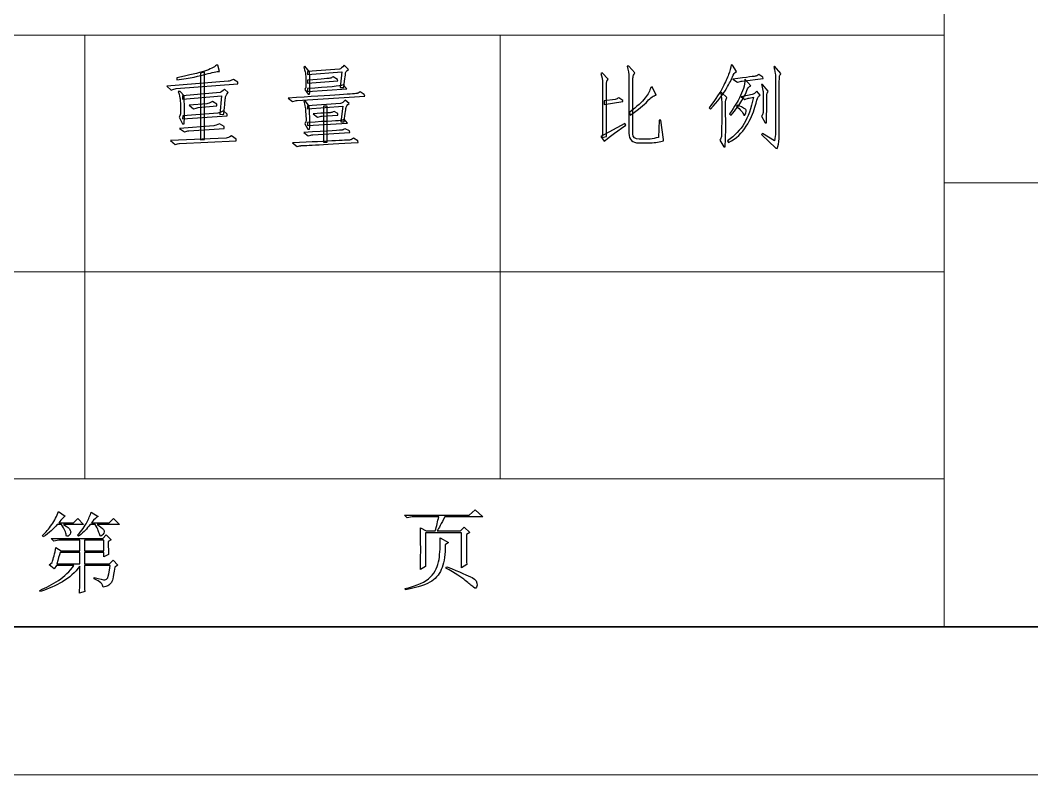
# Model space of a CAD drawing. Header units: millimetres. Extents: x 803 to 1266, y 444 to 714.
# Drawn here: x 914.32 to 945.05, y 446.8 to 469.71 of the extents above; entities that cross this region are included whole.
import ezdxf

# ---------------------------------------------------------------- set-up
doc = ezdxf.new("R2010")
doc.units = ezdxf.units.MM
doc.layers.add('layer 1', color=7, linetype='CONTINUOUS')

msp = doc.modelspace()

# ---------------------------------------------------------------- linework, layer by layer
at = {"layer": 'layer 1', "color": 1, "lineweight": 9}
for points in [[(942.394, 491.728), (942.394, 491.728), (942.394, 451.293), (942.394, 451.293)], [(942.394, 469.264), (942.394, 469.264), (826.729, 469.264), (826.729, 469.264)], [(916.284, 469.264), (916.284, 469.264), (916.284, 469.264), (916.284, 469.264)], [(916.284, 469.264), (916.284, 469.264), (916.284, 455.785), (916.284, 455.785)], [(928.9, 469.264), (928.9, 469.264), (928.9, 469.264), (928.9, 469.264)], [(928.9, 469.264), (928.9, 469.264), (928.9, 455.785), (928.9, 455.785)], [(942.394, 469.264), (942.394, 469.264), (942.394, 469.264), (942.394, 469.264)], [(1000.226, 464.771), (1000.226, 464.771), (942.394, 464.771), (942.394, 464.771)], [(942.394, 462.075), (942.394, 462.075), (884.562, 462.075), (884.562, 462.075)], [(942.394, 462.075), (942.394, 462.075), (942.394, 462.075), (942.394, 462.075)], [(942.394, 455.785), (942.394, 455.785), (826.729, 455.785), (826.729, 455.785)], [(942.394, 455.785), (942.394, 455.785), (942.394, 455.785), (942.394, 455.785)], [(802.632, 446.8), (802.632, 446.8), (1005.046, 446.8), (1005.046, 446.8)]]:
    msp.add_open_spline(points, degree=3, dxfattribs=at)
at = {"layer": 'layer 1', "color": 32, "lineweight": -3}
for points, knots in [([(919.967, 468.073), (919.778, 468.017), (919.483, 467.961), (919.083, 467.905), (919.083, 467.905), (919.083, 467.905), (919.083, 467.968), (919.083, 467.968), (919.083, 467.968), (919.469, 468.045), (919.748, 468.111), (919.92, 468.168), (919.92, 468.168), (920.092, 468.224), (920.213, 468.284), (920.283, 468.347), (920.283, 468.347), (920.283, 468.347), (920.325, 468.347), (920.325, 468.347), (920.325, 468.347), (920.325, 468.347), (920.378, 468.157), (920.378, 468.157), (920.378, 468.157), (920.294, 468.157), (920.157, 468.129), (919.967, 468.073)], [0, 0, 0, 0, 0.142857, 0.142857, 0.142857, 0.142857, 0.285714, 0.285714, 0.285714, 0.285714, 0.428571, 0.428571, 0.428571, 0.428571, 0.571429, 0.571429, 0.571429, 0.571429, 0.714286, 0.714286, 0.714286, 0.714286, 0.857143, 0.857143, 0.857143, 0.857143, 1, 1, 1, 1]), ([(923.113, 468.147), (923.127, 467.817), (923.127, 467.592), (923.113, 467.473), (923.113, 467.473), (923.113, 467.473), (923.071, 467.473), (923.071, 467.473), (923.071, 467.473), (923.071, 467.473), (922.966, 467.61), (922.966, 467.61), (922.966, 467.61), (922.994, 467.652), (923.006, 467.68), (923.003, 467.694), (923.003, 467.694), (922.999, 467.708), (922.997, 467.771), (922.997, 467.884), (922.997, 467.884), (922.997, 467.996), (922.996, 468.062), (922.993, 468.084), (922.993, 468.084), (922.989, 468.105), (922.97, 468.171), (922.935, 468.284), (922.935, 468.284), (922.935, 468.284), (922.966, 468.315), (922.966, 468.315), (922.966, 468.315), (922.966, 468.315), (923.113, 468.147), (923.113, 468.147)], [0, 0, 0, 0, 0.111111, 0.111111, 0.111111, 0.111111, 0.222222, 0.222222, 0.222222, 0.222222, 0.333333, 0.333333, 0.333333, 0.333333, 0.444444, 0.444444, 0.444444, 0.444444, 0.555556, 0.555556, 0.555556, 0.555556, 0.666667, 0.666667, 0.666667, 0.666667, 0.777778, 0.777778, 0.777778, 0.777778, 0.888889, 0.888889, 0.888889, 0.888889, 1, 1, 1, 1]), ([(924.156, 467.673), (924.156, 467.673), (924.04, 467.673), (924.04, 467.673), (924.04, 467.673), (924.04, 467.673), (924.093, 468.147), (924.093, 468.147), (924.093, 468.147), (924.093, 468.147), (923.05, 468.062), (923.05, 468.062), (923.05, 468.062), (923.05, 468.062), (923.05, 468.157), (923.05, 468.157), (923.05, 468.157), (923.05, 468.157), (924.019, 468.231), (924.019, 468.231), (924.019, 468.231), (924.061, 468.238), (924.11, 468.277), (924.166, 468.347), (924.166, 468.347), (924.166, 468.347), (924.293, 468.221), (924.293, 468.221), (924.293, 468.221), (924.237, 468.171), (924.209, 468.138), (924.209, 468.12), (924.209, 468.12), (924.209, 468.103), (924.191, 467.954), (924.156, 467.673)], [0, 0, 0, 0, 0.111111, 0.111111, 0.111111, 0.111111, 0.222222, 0.222222, 0.222222, 0.222222, 0.333333, 0.333333, 0.333333, 0.333333, 0.444444, 0.444444, 0.444444, 0.444444, 0.555556, 0.555556, 0.555556, 0.555556, 0.666667, 0.666667, 0.666667, 0.666667, 0.777778, 0.777778, 0.777778, 0.777778, 0.888889, 0.888889, 0.888889, 0.888889, 1, 1, 1, 1]), ([(933.73, 466.683), (933.73, 466.683), (933.782, 466.683), (933.782, 466.683), (933.782, 466.683), (933.782, 466.683), (933.866, 466.093), (933.866, 466.093), (933.866, 466.093), (933.866, 466.093), (933.866, 466.052), (933.866, 466.052), (933.866, 466.052), (933.761, 466.016), (933.628, 465.995), (933.466, 465.988), (933.466, 465.988), (933.466, 465.988), (933.119, 465.988), (933.119, 465.988), (933.119, 465.988), (932.922, 465.988), (932.82, 466.087), (932.813, 466.283), (932.813, 466.283), (932.813, 466.283), (932.813, 467.957), (932.813, 467.957), (932.813, 467.957), (932.813, 468.084), (932.796, 468.203), (932.761, 468.315), (932.761, 468.315), (932.761, 468.315), (932.813, 468.315), (932.813, 468.315), (932.813, 468.315), (932.813, 468.315), (932.992, 468.115), (932.992, 468.115), (932.992, 468.115), (932.964, 468.059), (932.947, 468.017), (932.94, 467.989), (932.94, 467.989), (932.933, 467.961), (932.929, 467.385), (932.929, 466.262), (932.929, 466.262), (932.936, 466.157), (933.003, 466.104), (933.129, 466.104), (933.129, 466.104), (933.129, 466.104), (933.456, 466.104), (933.456, 466.104), (933.456, 466.104), (933.54, 466.111), (933.624, 466.128), (933.709, 466.157), (933.709, 466.157), (933.709, 466.157), (933.73, 466.683), (933.73, 466.683)], [0, 0, 0, 0, 0.0625, 0.0625, 0.0625, 0.0625, 0.125, 0.125, 0.125, 0.125, 0.1875, 0.1875, 0.1875, 0.1875, 0.25, 0.25, 0.25, 0.25, 0.3125, 0.3125, 0.3125, 0.3125, 0.375, 0.375, 0.375, 0.375, 0.4375, 0.4375, 0.4375, 0.4375, 0.5, 0.5, 0.5, 0.5, 0.5625, 0.5625, 0.5625, 0.5625, 0.625, 0.625, 0.625, 0.625, 0.6875, 0.6875, 0.6875, 0.6875, 0.75, 0.75, 0.75, 0.75, 0.8125, 0.8125, 0.8125, 0.8125, 0.875, 0.875, 0.875, 0.875, 0.9375, 0.9375, 0.9375, 0.9375, 1, 1, 1, 1]), ([(936.086, 468.157), (936.03, 468.122), (935.989, 468.07), (935.965, 467.999), (935.965, 467.999), (935.94, 467.929), (935.877, 467.808), (935.775, 467.636), (935.775, 467.636), (935.673, 467.464), (935.514, 467.255), (935.296, 467.009), (935.296, 467.009), (935.296, 467.009), (935.254, 467.052), (935.254, 467.052), (935.254, 467.052), (935.458, 467.325), (935.596, 467.536), (935.67, 467.683), (935.67, 467.683), (935.743, 467.831), (935.801, 467.957), (935.844, 468.062), (935.844, 468.062), (935.886, 468.168), (935.911, 468.266), (935.917, 468.357), (935.917, 468.357), (935.917, 468.357), (935.96, 468.347), (935.96, 468.347), (935.96, 468.347), (935.96, 468.347), (936.086, 468.157), (936.086, 468.157)], [0, 0, 0, 0, 0.111111, 0.111111, 0.111111, 0.111111, 0.222222, 0.222222, 0.222222, 0.222222, 0.333333, 0.333333, 0.333333, 0.333333, 0.444444, 0.444444, 0.444444, 0.444444, 0.555556, 0.555556, 0.555556, 0.555556, 0.666667, 0.666667, 0.666667, 0.666667, 0.777778, 0.777778, 0.777778, 0.777778, 0.888889, 0.888889, 0.888889, 0.888889, 1, 1, 1, 1]), ([(937.234, 466.052), (937.255, 466.143), (937.265, 466.227), (937.265, 466.304), (937.265, 466.304), (937.265, 466.304), (937.265, 468.052), (937.265, 468.052), (937.265, 468.052), (937.265, 468.108), (937.248, 468.186), (937.213, 468.284), (937.213, 468.284), (937.213, 468.284), (937.234, 468.315), (937.234, 468.315), (937.234, 468.315), (937.234, 468.315), (937.434, 468.094), (937.434, 468.094), (937.434, 468.094), (937.406, 468.059), (937.39, 468.027), (937.386, 467.999), (937.386, 467.999), (937.383, 467.971), (937.381, 467.346), (937.381, 466.125), (937.381, 466.125), (937.374, 465.998), (937.353, 465.897), (937.318, 465.82), (937.318, 465.82), (937.318, 465.82), (937.276, 465.83), (937.276, 465.83), (937.276, 465.83), (937.276, 465.83), (936.844, 466.241), (936.844, 466.241), (936.844, 466.241), (936.844, 466.241), (936.876, 466.273), (936.876, 466.273), (936.876, 466.273), (936.876, 466.273), (937.234, 466.052), (937.234, 466.052)], [0, 0, 0, 0, 0.083333, 0.083333, 0.083333, 0.083333, 0.166667, 0.166667, 0.166667, 0.166667, 0.25, 0.25, 0.25, 0.25, 0.333333, 0.333333, 0.333333, 0.333333, 0.416667, 0.416667, 0.416667, 0.416667, 0.5, 0.5, 0.5, 0.5, 0.583333, 0.583333, 0.583333, 0.583333, 0.666667, 0.666667, 0.666667, 0.666667, 0.75, 0.75, 0.75, 0.75, 0.833333, 0.833333, 0.833333, 0.833333, 0.916667, 0.916667, 0.916667, 0.916667, 1, 1, 1, 1]), ([(919.799, 466.083), (919.799, 466.083), (919.799, 468.105), (919.799, 468.105), (919.799, 468.105), (919.799, 468.105), (919.925, 468.136), (919.925, 468.136), (919.925, 468.136), (919.925, 468.136), (919.925, 466.093), (919.925, 466.093), (919.925, 466.093), (919.925, 466.093), (919.799, 466.083), (919.799, 466.083)], [0, 0, 0, 0, 0.25, 0.25, 0.25, 0.25, 0.5, 0.5, 0.5, 0.5, 0.75, 0.75, 0.75, 0.75, 1, 1, 1, 1]), ([(932.013, 467.757), (932.013, 467.905), (931.995, 468.017), (931.96, 468.094), (931.96, 468.094), (931.96, 468.094), (932.003, 468.115), (932.003, 468.115), (932.003, 468.115), (932.003, 468.115), (932.181, 467.925), (932.181, 467.925), (932.181, 467.925), (932.154, 467.884), (932.138, 467.849), (932.134, 467.82), (932.134, 467.82), (932.131, 467.792), (932.129, 467.245), (932.129, 466.178), (932.129, 466.178), (932.129, 466.178), (931.992, 466.157), (931.992, 466.157), (931.992, 466.157), (931.992, 466.157), (932.013, 466.273), (932.013, 466.273), (932.013, 466.273), (932.013, 466.273), (932.013, 467.757), (932.013, 467.757)], [0, 0, 0, 0, 0.125, 0.125, 0.125, 0.125, 0.25, 0.25, 0.25, 0.25, 0.375, 0.375, 0.375, 0.375, 0.5, 0.5, 0.5, 0.5, 0.625, 0.625, 0.625, 0.625, 0.75, 0.75, 0.75, 0.75, 0.875, 0.875, 0.875, 0.875, 1, 1, 1, 1]), ([(935.97, 467.925), (936.419, 467.982), (936.653, 468.012), (936.67, 468.015), (936.67, 468.015), (936.688, 468.018), (936.717, 468.035), (936.76, 468.062), (936.76, 468.062), (936.76, 468.062), (936.886, 467.989), (936.886, 467.989), (936.886, 467.989), (936.886, 467.989), (936.897, 467.947), (936.897, 467.947), (936.897, 467.947), (936.897, 467.947), (936.254, 467.863), (936.254, 467.863), (936.254, 467.863), (936.219, 467.863), (936.174, 467.852), (936.118, 467.831), (936.118, 467.831), (936.118, 467.831), (935.97, 467.925), (935.97, 467.925)], [0, 0, 0, 0, 0.142857, 0.142857, 0.142857, 0.142857, 0.285714, 0.285714, 0.285714, 0.285714, 0.428571, 0.428571, 0.428571, 0.428571, 0.571429, 0.571429, 0.571429, 0.571429, 0.714286, 0.714286, 0.714286, 0.714286, 0.857143, 0.857143, 0.857143, 0.857143, 1, 1, 1, 1]), ([(920.936, 467.778), (920.936, 467.778), (919.062, 467.642), (919.062, 467.642), (919.062, 467.642), (919.019, 467.634), (918.97, 467.617), (918.914, 467.588), (918.914, 467.588), (918.914, 467.588), (918.777, 467.715), (918.777, 467.715), (918.777, 467.715), (918.777, 467.715), (920.641, 467.863), (920.641, 467.863), (920.641, 467.863), (920.669, 467.863), (920.722, 467.88), (920.799, 467.915), (920.799, 467.915), (920.799, 467.915), (920.936, 467.831), (920.936, 467.831), (920.936, 467.831), (920.936, 467.831), (920.936, 467.778), (920.936, 467.778)], [0, 0, 0, 0, 0.142857, 0.142857, 0.142857, 0.142857, 0.285714, 0.285714, 0.285714, 0.285714, 0.428571, 0.428571, 0.428571, 0.428571, 0.571429, 0.571429, 0.571429, 0.571429, 0.714286, 0.714286, 0.714286, 0.714286, 0.857143, 0.857143, 0.857143, 0.857143, 1, 1, 1, 1]), ([(923.05, 467.894), (923.5, 467.929), (923.731, 467.948), (923.745, 467.952), (923.745, 467.952), (923.759, 467.956), (923.787, 467.971), (923.83, 467.999), (923.83, 467.999), (923.83, 467.999), (923.967, 467.915), (923.967, 467.915), (923.967, 467.915), (923.967, 467.915), (923.977, 467.873), (923.977, 467.873), (923.977, 467.873), (923.977, 467.873), (923.05, 467.799), (923.05, 467.799), (923.05, 467.799), (923.05, 467.799), (923.05, 467.894), (923.05, 467.894)], [0, 0, 0, 0, 0.166667, 0.166667, 0.166667, 0.166667, 0.333333, 0.333333, 0.333333, 0.333333, 0.5, 0.5, 0.5, 0.5, 0.666667, 0.666667, 0.666667, 0.666667, 0.833333, 0.833333, 0.833333, 0.833333, 1, 1, 1, 1]), ([(923.05, 467.642), (923.682, 467.677), (924.043, 467.712), (924.135, 467.747), (924.135, 467.747), (924.135, 467.747), (924.25, 467.631), (924.25, 467.631), (924.25, 467.631), (924.25, 467.631), (923.05, 467.547), (923.05, 467.547), (923.05, 467.547), (923.05, 467.547), (923.05, 467.642), (923.05, 467.642)], [0, 0, 0, 0, 0.25, 0.25, 0.25, 0.25, 0.5, 0.5, 0.5, 0.5, 0.75, 0.75, 0.75, 0.75, 1, 1, 1, 1]), ([(936.175, 467.357), (936.221, 467.448), (936.26, 467.541), (936.291, 467.636), (936.291, 467.636), (936.323, 467.731), (936.339, 467.828), (936.339, 467.925), (936.339, 467.925), (936.339, 467.925), (936.518, 467.726), (936.518, 467.726), (936.518, 467.726), (936.461, 467.698), (936.421, 467.648), (936.397, 467.578), (936.397, 467.578), (936.372, 467.508), (936.323, 467.408), (936.249, 467.278), (936.249, 467.278), (936.175, 467.148), (936.065, 466.999), (935.917, 466.831), (935.917, 466.831), (935.917, 466.831), (935.875, 466.873), (935.875, 466.873), (935.875, 466.873), (936.03, 467.104), (936.13, 467.266), (936.175, 467.357)], [0, 0, 0, 0, 0.125, 0.125, 0.125, 0.125, 0.25, 0.25, 0.25, 0.25, 0.375, 0.375, 0.375, 0.375, 0.5, 0.5, 0.5, 0.5, 0.625, 0.625, 0.625, 0.625, 0.75, 0.75, 0.75, 0.75, 0.875, 0.875, 0.875, 0.875, 1, 1, 1, 1]), ([(936.844, 467.757), (936.844, 467.757), (936.876, 467.757), (936.876, 467.757), (936.876, 467.757), (936.876, 467.757), (937.044, 467.557), (937.044, 467.557), (937.044, 467.557), (937.023, 467.522), (937.011, 467.494), (937.007, 467.473), (937.007, 467.473), (937.004, 467.452), (937.002, 467.346), (937.002, 467.157), (937.002, 467.157), (937.002, 466.968), (936.998, 466.782), (936.992, 466.599), (936.992, 466.599), (936.992, 466.599), (936.949, 466.599), (936.949, 466.599), (936.949, 466.599), (936.949, 466.599), (936.844, 466.799), (936.844, 466.799), (936.844, 466.799), (936.865, 466.834), (936.879, 466.862), (936.886, 466.883), (936.886, 466.883), (936.893, 466.904), (936.897, 467.013), (936.897, 467.21), (936.897, 467.21), (936.897, 467.406), (936.895, 467.52), (936.891, 467.552), (936.891, 467.552), (936.888, 467.584), (936.872, 467.652), (936.844, 467.757)], [0, 0, 0, 0, 0.090909, 0.090909, 0.090909, 0.090909, 0.181818, 0.181818, 0.181818, 0.181818, 0.272727, 0.272727, 0.272727, 0.272727, 0.363636, 0.363636, 0.363636, 0.363636, 0.454545, 0.454545, 0.454545, 0.454545, 0.545455, 0.545455, 0.545455, 0.545455, 0.636364, 0.636364, 0.636364, 0.636364, 0.727273, 0.727273, 0.727273, 0.727273, 0.818182, 0.818182, 0.818182, 0.818182, 0.909091, 0.909091, 0.909091, 0.909091, 1, 1, 1, 1]), ([(919.156, 466.767), (919.184, 466.823), (919.197, 466.867), (919.193, 466.899), (919.193, 466.899), (919.19, 466.931), (919.188, 467.004), (919.188, 467.12), (919.188, 467.12), (919.188, 467.236), (919.186, 467.306), (919.183, 467.331), (919.183, 467.331), (919.179, 467.355), (919.16, 467.427), (919.125, 467.547), (919.125, 467.547), (919.125, 467.547), (919.178, 467.547), (919.178, 467.547), (919.178, 467.547), (919.178, 467.547), (919.304, 467.42), (919.304, 467.42), (919.304, 467.42), (919.318, 467.013), (919.318, 466.729), (919.304, 466.567), (919.304, 466.567), (919.304, 466.567), (919.251, 466.567), (919.251, 466.567), (919.251, 466.567), (919.251, 466.567), (919.156, 466.767), (919.156, 466.767)], [0, 0, 0, 0, 0.111111, 0.111111, 0.111111, 0.111111, 0.222222, 0.222222, 0.222222, 0.222222, 0.333333, 0.333333, 0.333333, 0.333333, 0.444444, 0.444444, 0.444444, 0.444444, 0.555556, 0.555556, 0.555556, 0.555556, 0.666667, 0.666667, 0.666667, 0.666667, 0.777778, 0.777778, 0.777778, 0.777778, 0.888889, 0.888889, 0.888889, 0.888889, 1, 1, 1, 1]), ([(920.388, 466.852), (920.388, 466.852), (920.441, 467.42), (920.441, 467.42), (920.441, 467.42), (920.441, 467.42), (919.251, 467.315), (919.251, 467.315), (919.251, 467.315), (919.251, 467.315), (919.251, 467.42), (919.251, 467.42), (919.251, 467.42), (919.251, 467.42), (920.399, 467.515), (920.399, 467.515), (920.399, 467.515), (920.427, 467.522), (920.469, 467.557), (920.525, 467.62), (920.525, 467.62), (920.525, 467.62), (920.641, 467.515), (920.641, 467.515), (920.641, 467.515), (920.585, 467.445), (920.557, 467.394), (920.557, 467.362), (920.557, 467.362), (920.557, 467.331), (920.539, 467.164), (920.504, 466.862), (920.504, 466.862), (920.504, 466.862), (920.388, 466.852), (920.388, 466.852)], [0, 0, 0, 0, 0.111111, 0.111111, 0.111111, 0.111111, 0.222222, 0.222222, 0.222222, 0.222222, 0.333333, 0.333333, 0.333333, 0.333333, 0.444444, 0.444444, 0.444444, 0.444444, 0.555556, 0.555556, 0.555556, 0.555556, 0.666667, 0.666667, 0.666667, 0.666667, 0.777778, 0.777778, 0.777778, 0.777778, 0.888889, 0.888889, 0.888889, 0.888889, 1, 1, 1, 1]), ([(922.461, 467.346), (923.843, 467.438), (924.542, 467.485), (924.556, 467.489), (924.556, 467.489), (924.57, 467.492), (924.602, 467.508), (924.651, 467.536), (924.651, 467.536), (924.651, 467.536), (924.777, 467.462), (924.777, 467.462), (924.777, 467.462), (924.777, 467.462), (924.788, 467.41), (924.788, 467.41), (924.788, 467.41), (924.788, 467.41), (922.734, 467.273), (922.734, 467.273), (922.734, 467.273), (922.699, 467.273), (922.654, 467.262), (922.598, 467.241), (922.598, 467.241), (922.598, 467.241), (922.461, 467.346), (922.461, 467.346)], [0, 0, 0, 0, 0.142857, 0.142857, 0.142857, 0.142857, 0.285714, 0.285714, 0.285714, 0.285714, 0.428571, 0.428571, 0.428571, 0.428571, 0.571429, 0.571429, 0.571429, 0.571429, 0.714286, 0.714286, 0.714286, 0.714286, 0.857143, 0.857143, 0.857143, 0.857143, 1, 1, 1, 1]), ([(932.834, 466.915), (933.059, 467.09), (933.217, 467.236), (933.308, 467.352), (933.308, 467.352), (933.399, 467.468), (933.456, 467.575), (933.477, 467.673), (933.477, 467.673), (933.477, 467.673), (933.519, 467.694), (933.519, 467.694), (933.519, 467.694), (933.519, 467.694), (933.645, 467.441), (933.645, 467.441), (933.645, 467.441), (933.568, 467.427), (933.478, 467.364), (933.376, 467.252), (933.376, 467.252), (933.275, 467.139), (933.101, 466.999), (932.855, 466.831), (932.855, 466.831), (932.855, 466.831), (932.834, 466.915), (932.834, 466.915)], [0, 0, 0, 0, 0.142857, 0.142857, 0.142857, 0.142857, 0.285714, 0.285714, 0.285714, 0.285714, 0.428571, 0.428571, 0.428571, 0.428571, 0.571429, 0.571429, 0.571429, 0.571429, 0.714286, 0.714286, 0.714286, 0.714286, 0.857143, 0.857143, 0.857143, 0.857143, 1, 1, 1, 1]), ([(935.791, 467.367), (935.77, 467.325), (935.758, 467.294), (935.754, 467.273), (935.754, 467.273), (935.751, 467.252), (935.751, 467.061), (935.754, 466.699), (935.754, 466.699), (935.758, 466.337), (935.752, 466.062), (935.739, 465.872), (935.739, 465.872), (935.739, 465.872), (935.696, 465.872), (935.696, 465.872), (935.696, 465.872), (935.696, 465.872), (935.58, 466.072), (935.58, 466.072), (935.58, 466.072), (935.601, 466.114), (935.615, 466.149), (935.623, 466.178), (935.623, 466.178), (935.63, 466.206), (935.633, 466.381), (935.633, 466.704), (935.633, 466.704), (935.633, 467.027), (935.633, 467.208), (935.633, 467.247), (935.633, 467.247), (935.633, 467.285), (935.626, 467.371), (935.612, 467.504), (935.612, 467.504), (935.612, 467.504), (935.633, 467.504), (935.633, 467.504), (935.633, 467.504), (935.633, 467.504), (935.791, 467.367), (935.791, 467.367)], [0, 0, 0, 0, 0.090909, 0.090909, 0.090909, 0.090909, 0.181818, 0.181818, 0.181818, 0.181818, 0.272727, 0.272727, 0.272727, 0.272727, 0.363636, 0.363636, 0.363636, 0.363636, 0.454545, 0.454545, 0.454545, 0.454545, 0.545455, 0.545455, 0.545455, 0.545455, 0.636364, 0.636364, 0.636364, 0.636364, 0.727273, 0.727273, 0.727273, 0.727273, 0.818182, 0.818182, 0.818182, 0.818182, 0.909091, 0.909091, 0.909091, 0.909091, 1, 1, 1, 1]), ([(936.318, 466.578), (936.43, 466.767), (936.525, 467.034), (936.602, 467.378), (936.602, 467.378), (936.602, 467.378), (936.465, 467.346), (936.465, 467.346), (936.465, 467.346), (936.437, 467.346), (936.395, 467.332), (936.339, 467.305), (936.339, 467.305), (936.339, 467.305), (936.223, 467.389), (936.223, 467.389), (936.223, 467.389), (936.223, 467.389), (936.56, 467.462), (936.56, 467.462), (936.56, 467.462), (936.602, 467.469), (936.647, 467.501), (936.697, 467.557), (936.697, 467.557), (936.697, 467.557), (936.802, 467.441), (936.802, 467.441), (936.802, 467.441), (936.76, 467.406), (936.735, 467.381), (936.728, 467.367), (936.728, 467.367), (936.721, 467.354), (936.693, 467.255), (936.644, 467.073), (936.644, 467.073), (936.595, 466.89), (936.507, 466.697), (936.381, 466.494), (936.381, 466.494), (936.254, 466.29), (936.075, 466.125), (935.844, 465.998), (935.844, 465.998), (935.844, 465.998), (935.812, 466.052), (935.812, 466.052), (935.812, 466.052), (936.037, 466.213), (936.205, 466.388), (936.318, 466.578)], [0, 0, 0, 0, 0.076923, 0.076923, 0.076923, 0.076923, 0.153846, 0.153846, 0.153846, 0.153846, 0.230769, 0.230769, 0.230769, 0.230769, 0.307692, 0.307692, 0.307692, 0.307692, 0.384615, 0.384615, 0.384615, 0.384615, 0.461538, 0.461538, 0.461538, 0.461538, 0.538462, 0.538462, 0.538462, 0.538462, 0.615385, 0.615385, 0.615385, 0.615385, 0.692308, 0.692308, 0.692308, 0.692308, 0.769231, 0.769231, 0.769231, 0.769231, 0.846154, 0.846154, 0.846154, 0.846154, 0.923077, 0.923077, 0.923077, 0.923077, 1, 1, 1, 1]), ([(920.294, 467.168), (920.294, 467.168), (920.294, 467.115), (920.294, 467.115), (920.294, 467.115), (920.294, 467.115), (919.725, 467.062), (919.725, 467.062), (919.725, 467.062), (919.69, 467.055), (919.644, 467.041), (919.588, 467.02), (919.588, 467.02), (919.588, 467.02), (919.451, 467.136), (919.451, 467.136), (919.451, 467.136), (919.451, 467.136), (919.989, 467.178), (919.989, 467.178), (919.989, 467.178), (920.024, 467.185), (920.083, 467.206), (920.167, 467.241), (920.167, 467.241), (920.167, 467.241), (920.294, 467.168), (920.294, 467.168)], [0, 0, 0, 0, 0.142857, 0.142857, 0.142857, 0.142857, 0.285714, 0.285714, 0.285714, 0.285714, 0.428571, 0.428571, 0.428571, 0.428571, 0.571429, 0.571429, 0.571429, 0.571429, 0.714286, 0.714286, 0.714286, 0.714286, 0.857143, 0.857143, 0.857143, 0.857143, 1, 1, 1, 1]), ([(922.966, 466.567), (922.994, 466.61), (923.008, 466.643), (923.008, 466.667), (923.008, 466.667), (923.008, 466.692), (923.005, 466.757), (922.997, 466.862), (922.997, 466.862), (922.991, 466.968), (922.987, 467.029), (922.987, 467.046), (922.987, 467.046), (922.987, 467.064), (922.97, 467.132), (922.935, 467.252), (922.935, 467.252), (922.935, 467.252), (922.987, 467.252), (922.987, 467.252), (922.987, 467.252), (922.987, 467.252), (923.103, 467.104), (923.103, 467.104), (923.103, 467.104), (923.124, 466.788), (923.127, 466.557), (923.113, 466.409), (923.113, 466.409), (923.113, 466.409), (923.061, 466.409), (923.061, 466.409), (923.061, 466.409), (923.061, 466.409), (922.966, 466.567), (922.966, 466.567)], [0, 0, 0, 0, 0.111111, 0.111111, 0.111111, 0.111111, 0.222222, 0.222222, 0.222222, 0.222222, 0.333333, 0.333333, 0.333333, 0.333333, 0.444444, 0.444444, 0.444444, 0.444444, 0.555556, 0.555556, 0.555556, 0.555556, 0.666667, 0.666667, 0.666667, 0.666667, 0.777778, 0.777778, 0.777778, 0.777778, 0.888889, 0.888889, 0.888889, 0.888889, 1, 1, 1, 1]), ([(924.314, 467.189), (924.258, 467.132), (924.228, 467.094), (924.224, 467.073), (924.224, 467.073), (924.221, 467.052), (924.202, 466.904), (924.166, 466.631), (924.166, 466.631), (924.166, 466.631), (924.061, 466.631), (924.061, 466.631), (924.061, 466.631), (924.061, 466.631), (924.124, 467.104), (924.124, 467.104), (924.124, 467.104), (924.124, 467.104), (923.05, 467.02), (923.05, 467.02), (923.05, 467.02), (923.05, 467.02), (923.05, 467.115), (923.05, 467.115), (923.05, 467.115), (923.05, 467.115), (924.051, 467.189), (924.051, 467.189), (924.051, 467.189), (924.093, 467.195), (924.142, 467.227), (924.198, 467.283), (924.198, 467.283), (924.198, 467.283), (924.314, 467.189), (924.314, 467.189)], [0, 0, 0, 0, 0.111111, 0.111111, 0.111111, 0.111111, 0.222222, 0.222222, 0.222222, 0.222222, 0.333333, 0.333333, 0.333333, 0.333333, 0.444444, 0.444444, 0.444444, 0.444444, 0.555556, 0.555556, 0.555556, 0.555556, 0.666667, 0.666667, 0.666667, 0.666667, 0.777778, 0.777778, 0.777778, 0.777778, 0.888889, 0.888889, 0.888889, 0.888889, 1, 1, 1, 1]), ([(923.535, 466.009), (923.535, 466.009), (923.535, 467.104), (923.535, 467.104), (923.535, 467.104), (923.535, 467.104), (923.65, 467.104), (923.65, 467.104), (923.65, 467.104), (923.65, 467.104), (923.65, 466.009), (923.65, 466.009), (923.65, 466.009), (923.65, 466.009), (923.535, 466.009), (923.535, 466.009)], [0, 0, 0, 0, 0.25, 0.25, 0.25, 0.25, 0.5, 0.5, 0.5, 0.5, 0.75, 0.75, 0.75, 0.75, 1, 1, 1, 1]), ([(932.065, 467.262), (932.065, 467.262), (932.402, 467.305), (932.402, 467.305), (932.402, 467.305), (932.438, 467.318), (932.473, 467.336), (932.508, 467.357), (932.508, 467.357), (932.508, 467.357), (932.634, 467.273), (932.634, 467.273), (932.634, 467.273), (932.634, 467.273), (932.634, 467.241), (932.634, 467.241), (932.634, 467.241), (932.634, 467.241), (932.065, 467.157), (932.065, 467.157), (932.065, 467.157), (932.065, 467.157), (932.065, 467.262), (932.065, 467.262)], [0, 0, 0, 0, 0.166667, 0.166667, 0.166667, 0.166667, 0.333333, 0.333333, 0.333333, 0.333333, 0.5, 0.5, 0.5, 0.5, 0.666667, 0.666667, 0.666667, 0.666667, 0.833333, 0.833333, 0.833333, 0.833333, 1, 1, 1, 1]), ([(936.37, 466.999), (936.391, 466.985), (936.381, 466.929), (936.339, 466.831), (936.339, 466.831), (936.339, 466.831), (936.307, 466.831), (936.307, 466.831), (936.307, 466.831), (936.272, 466.915), (936.198, 467.006), (936.086, 467.104), (936.086, 467.104), (936.086, 467.104), (936.118, 467.136), (936.118, 467.136), (936.118, 467.136), (936.209, 467.094), (936.268, 467.064), (936.297, 467.046), (936.297, 467.046), (936.324, 467.029), (936.349, 467.013), (936.37, 466.999)], [0, 0, 0, 0, 0.166667, 0.166667, 0.166667, 0.166667, 0.333333, 0.333333, 0.333333, 0.333333, 0.5, 0.5, 0.5, 0.5, 0.666667, 0.666667, 0.666667, 0.666667, 0.833333, 0.833333, 0.833333, 0.833333, 1, 1, 1, 1]), ([(920.325, 466.894), (920.361, 466.901), (920.417, 466.922), (920.494, 466.957), (920.494, 466.957), (920.494, 466.957), (920.609, 466.862), (920.609, 466.862), (920.609, 466.862), (920.609, 466.862), (920.609, 466.809), (920.609, 466.809), (920.609, 466.809), (920.609, 466.809), (919.251, 466.715), (919.251, 466.715), (919.251, 466.715), (919.251, 466.715), (919.262, 466.809), (919.262, 466.809), (919.262, 466.809), (919.262, 466.809), (920.325, 466.894), (920.325, 466.894)], [0, 0, 0, 0, 0.166667, 0.166667, 0.166667, 0.166667, 0.333333, 0.333333, 0.333333, 0.333333, 0.5, 0.5, 0.5, 0.5, 0.666667, 0.666667, 0.666667, 0.666667, 0.833333, 0.833333, 0.833333, 0.833333, 1, 1, 1, 1]), ([(923.977, 466.883), (923.977, 466.883), (923.977, 466.831), (923.977, 466.831), (923.977, 466.831), (923.977, 466.831), (923.493, 466.799), (923.493, 466.799), (923.493, 466.799), (923.458, 466.799), (923.412, 466.788), (923.356, 466.767), (923.356, 466.767), (923.356, 466.767), (923.219, 466.873), (923.219, 466.873), (923.219, 466.873), (923.577, 466.894), (923.763, 466.906), (923.777, 466.91), (923.777, 466.91), (923.791, 466.913), (923.819, 466.925), (923.861, 466.946), (923.861, 466.946), (923.861, 466.946), (923.977, 466.883), (923.977, 466.883)], [0, 0, 0, 0, 0.142857, 0.142857, 0.142857, 0.142857, 0.285714, 0.285714, 0.285714, 0.285714, 0.428571, 0.428571, 0.428571, 0.428571, 0.571429, 0.571429, 0.571429, 0.571429, 0.714286, 0.714286, 0.714286, 0.714286, 0.857143, 0.857143, 0.857143, 0.857143, 1, 1, 1, 1]), ([(920.515, 466.483), (920.515, 466.483), (920.515, 466.43), (920.515, 466.43), (920.515, 466.43), (920.515, 466.43), (919.441, 466.357), (919.441, 466.357), (919.441, 466.357), (919.413, 466.357), (919.371, 466.346), (919.315, 466.325), (919.315, 466.325), (919.315, 466.325), (919.167, 466.43), (919.167, 466.43), (919.167, 466.43), (919.167, 466.43), (920.21, 466.504), (920.21, 466.504), (920.21, 466.504), (920.245, 466.511), (920.301, 466.532), (920.378, 466.567), (920.378, 466.567), (920.378, 466.567), (920.515, 466.483), (920.515, 466.483)], [0, 0, 0, 0, 0.142857, 0.142857, 0.142857, 0.142857, 0.285714, 0.285714, 0.285714, 0.285714, 0.428571, 0.428571, 0.428571, 0.428571, 0.571429, 0.571429, 0.571429, 0.571429, 0.714286, 0.714286, 0.714286, 0.714286, 0.857143, 0.857143, 0.857143, 0.857143, 1, 1, 1, 1]), ([(923.05, 466.515), (923.05, 466.515), (923.05, 466.61), (923.05, 466.61), (923.05, 466.61), (923.703, 466.645), (924.042, 466.664), (924.066, 466.667), (924.066, 466.667), (924.091, 466.671), (924.124, 466.683), (924.166, 466.704), (924.166, 466.704), (924.166, 466.704), (924.261, 466.588), (924.261, 466.588), (924.261, 466.588), (924.261, 466.588), (923.05, 466.515), (923.05, 466.515)], [0, 0, 0, 0, 0.2, 0.2, 0.2, 0.2, 0.4, 0.4, 0.4, 0.4, 0.6, 0.6, 0.6, 0.6, 0.8, 0.8, 0.8, 0.8, 1, 1, 1, 1]), ([(932.719, 466.525), (932.367, 466.279), (932.15, 466.118), (932.065, 466.041), (932.065, 466.041), (932.065, 466.041), (931.96, 466.178), (931.96, 466.178), (931.96, 466.178), (931.96, 466.178), (932.687, 466.578), (932.687, 466.578), (932.687, 466.578), (932.687, 466.578), (932.719, 466.525), (932.719, 466.525)], [0, 0, 0, 0, 0.25, 0.25, 0.25, 0.25, 0.5, 0.5, 0.5, 0.5, 0.75, 0.75, 0.75, 0.75, 1, 1, 1, 1]), ([(918.893, 466.062), (918.893, 466.062), (920.578, 466.136), (920.578, 466.136), (920.578, 466.136), (920.613, 466.143), (920.669, 466.164), (920.746, 466.199), (920.746, 466.199), (920.746, 466.199), (920.883, 466.104), (920.883, 466.104), (920.883, 466.104), (920.883, 466.104), (920.883, 466.052), (920.883, 466.052), (920.883, 466.052), (920.883, 466.052), (919.167, 465.967), (919.167, 465.967), (919.167, 465.967), (919.132, 465.967), (919.086, 465.957), (919.03, 465.936), (919.03, 465.936), (919.03, 465.936), (918.893, 466.062), (918.893, 466.062)], [0, 0, 0, 0, 0.142857, 0.142857, 0.142857, 0.142857, 0.285714, 0.285714, 0.285714, 0.285714, 0.428571, 0.428571, 0.428571, 0.428571, 0.571429, 0.571429, 0.571429, 0.571429, 0.714286, 0.714286, 0.714286, 0.714286, 0.857143, 0.857143, 0.857143, 0.857143, 1, 1, 1, 1]), ([(923.208, 466.23), (923.173, 466.23), (923.127, 466.22), (923.071, 466.199), (923.071, 466.199), (923.071, 466.199), (922.935, 466.304), (922.935, 466.304), (922.935, 466.304), (923.7, 466.353), (924.089, 466.378), (924.103, 466.378), (924.103, 466.378), (924.118, 466.378), (924.149, 466.392), (924.198, 466.42), (924.198, 466.42), (924.198, 466.42), (924.324, 466.357), (924.324, 466.357), (924.324, 466.357), (924.324, 466.357), (924.335, 466.304), (924.335, 466.304), (924.335, 466.304), (924.335, 466.304), (923.208, 466.23), (923.208, 466.23)], [0, 0, 0, 0, 0.142857, 0.142857, 0.142857, 0.142857, 0.285714, 0.285714, 0.285714, 0.285714, 0.428571, 0.428571, 0.428571, 0.428571, 0.571429, 0.571429, 0.571429, 0.571429, 0.714286, 0.714286, 0.714286, 0.714286, 0.857143, 0.857143, 0.857143, 0.857143, 1, 1, 1, 1]), ([(924.587, 465.998), (923.444, 465.936), (922.863, 465.904), (922.845, 465.904), (922.845, 465.904), (922.827, 465.904), (922.79, 465.897), (922.734, 465.883), (922.734, 465.883), (922.734, 465.883), (922.598, 465.988), (922.598, 465.988), (922.598, 465.988), (923.756, 466.044), (924.342, 466.074), (924.356, 466.078), (924.356, 466.078), (924.37, 466.081), (924.401, 466.1), (924.451, 466.136), (924.451, 466.136), (924.451, 466.136), (924.577, 466.052), (924.577, 466.052), (924.577, 466.052), (924.577, 466.052), (924.587, 465.998), (924.587, 465.998)], [0, 0, 0, 0, 0.142857, 0.142857, 0.142857, 0.142857, 0.285714, 0.285714, 0.285714, 0.285714, 0.428571, 0.428571, 0.428571, 0.428571, 0.571429, 0.571429, 0.571429, 0.571429, 0.714286, 0.714286, 0.714286, 0.714286, 0.857143, 0.857143, 0.857143, 0.857143, 1, 1, 1, 1]), ([(915.64, 454.4), (915.64, 454.4), (916.251, 454.4), (916.251, 454.4), (916.251, 454.4), (916.251, 454.4), (916.072, 454.579), (916.072, 454.579), (916.072, 454.579), (916.072, 454.579), (915.946, 454.453), (915.946, 454.453), (915.946, 454.453), (915.946, 454.453), (915.493, 454.453), (915.493, 454.453), (915.493, 454.453), (915.584, 454.565), (915.651, 454.631), (915.693, 454.653), (915.693, 454.653), (915.693, 454.653), (915.482, 454.79), (915.482, 454.79), (915.482, 454.79), (915.44, 454.656), (915.373, 454.524), (915.282, 454.395), (915.282, 454.395), (915.191, 454.265), (915.096, 454.154), (914.998, 454.063), (914.998, 454.063), (914.998, 454.063), (915.019, 454.021), (915.019, 454.021), (915.019, 454.021), (915.117, 454.084), (915.2, 454.147), (915.266, 454.21), (915.266, 454.21), (915.333, 454.273), (915.394, 454.337), (915.45, 454.4), (915.45, 454.4), (915.45, 454.4), (915.577, 454.4), (915.577, 454.4), (915.577, 454.4), (915.626, 454.329), (915.661, 454.268), (915.682, 454.216), (915.682, 454.216), (915.703, 454.163), (915.717, 454.116), (915.724, 454.073), (915.724, 454.073), (915.731, 454.031), (915.76, 454.031), (915.808, 454.073), (915.808, 454.073), (915.858, 454.116), (915.87, 454.165), (915.845, 454.221), (915.845, 454.221), (915.821, 454.277), (915.752, 454.337), (915.64, 454.4)], [0, 0, 0, 0, 0.058824, 0.058824, 0.058824, 0.058824, 0.117647, 0.117647, 0.117647, 0.117647, 0.176471, 0.176471, 0.176471, 0.176471, 0.235294, 0.235294, 0.235294, 0.235294, 0.294118, 0.294118, 0.294118, 0.294118, 0.352941, 0.352941, 0.352941, 0.352941, 0.411765, 0.411765, 0.411765, 0.411765, 0.470588, 0.470588, 0.470588, 0.470588, 0.529412, 0.529412, 0.529412, 0.529412, 0.588235, 0.588235, 0.588235, 0.588235, 0.647059, 0.647059, 0.647059, 0.647059, 0.705882, 0.705882, 0.705882, 0.705882, 0.764706, 0.764706, 0.764706, 0.764706, 0.823529, 0.823529, 0.823529, 0.823529, 0.882353, 0.882353, 0.882353, 0.882353, 0.941176, 0.941176, 0.941176, 0.941176, 1, 1, 1, 1]), ([(925.994, 454.688), (925.994, 454.688), (926.078, 454.603), (926.078, 454.603), (926.078, 454.603), (926.142, 454.624), (926.212, 454.635), (926.289, 454.635), (926.289, 454.635), (926.289, 454.635), (927.037, 454.635), (927.037, 454.635), (927.037, 454.635), (927.008, 454.495), (926.973, 454.351), (926.932, 454.203), (926.932, 454.203), (926.932, 454.203), (926.657, 454.203), (926.657, 454.203), (926.657, 454.203), (926.657, 454.203), (926.479, 454.298), (926.479, 454.298), (926.479, 454.298), (926.485, 454.08), (926.489, 453.857), (926.489, 453.629), (926.489, 453.629), (926.489, 453.401), (926.485, 453.203), (926.479, 453.034), (926.479, 453.034), (926.479, 453.034), (926.636, 453.129), (926.636, 453.129), (926.636, 453.129), (926.636, 453.129), (926.636, 454.15), (926.636, 454.15), (926.636, 454.15), (926.636, 454.15), (927.732, 454.15), (927.732, 454.15), (927.732, 454.15), (927.732, 454.15), (927.732, 453.087), (927.732, 453.087), (927.732, 453.087), (927.732, 453.087), (927.889, 453.182), (927.889, 453.182), (927.889, 453.182), (927.883, 453.28), (927.879, 453.417), (927.879, 453.592), (927.879, 453.592), (927.879, 453.592), (927.879, 454.098), (927.879, 454.098), (927.879, 454.098), (927.879, 454.098), (927.984, 454.161), (927.984, 454.161), (927.984, 454.161), (927.984, 454.161), (927.805, 454.319), (927.805, 454.319), (927.805, 454.319), (927.805, 454.319), (927.7, 454.203), (927.7, 454.203), (927.7, 454.203), (927.7, 454.203), (926.994, 454.203), (926.994, 454.203), (926.994, 454.203), (927.037, 454.287), (927.114, 454.431), (927.226, 454.635), (927.226, 454.635), (927.226, 454.635), (928.374, 454.635), (928.374, 454.635), (928.374, 454.635), (928.374, 454.635), (928.142, 454.845), (928.142, 454.845), (928.142, 454.845), (928.142, 454.845), (927.963, 454.688), (927.963, 454.688), (927.963, 454.688), (927.963, 454.688), (925.994, 454.688), (925.994, 454.688)], [0, 0, 0, 0, 0.041667, 0.041667, 0.041667, 0.041667, 0.083333, 0.083333, 0.083333, 0.083333, 0.125, 0.125, 0.125, 0.125, 0.166667, 0.166667, 0.166667, 0.166667, 0.208333, 0.208333, 0.208333, 0.208333, 0.25, 0.25, 0.25, 0.25, 0.291667, 0.291667, 0.291667, 0.291667, 0.333333, 0.333333, 0.333333, 0.333333, 0.375, 0.375, 0.375, 0.375, 0.416667, 0.416667, 0.416667, 0.416667, 0.458333, 0.458333, 0.458333, 0.458333, 0.5, 0.5, 0.5, 0.5, 0.541667, 0.541667, 0.541667, 0.541667, 0.583333, 0.583333, 0.583333, 0.583333, 0.625, 0.625, 0.625, 0.625, 0.666667, 0.666667, 0.666667, 0.666667, 0.708333, 0.708333, 0.708333, 0.708333, 0.75, 0.75, 0.75, 0.75, 0.791667, 0.791667, 0.791667, 0.791667, 0.833333, 0.833333, 0.833333, 0.833333, 0.875, 0.875, 0.875, 0.875, 0.916667, 0.916667, 0.916667, 0.916667, 0.958333, 0.958333, 0.958333, 0.958333, 1, 1, 1, 1]), ([(916.482, 454.779), (916.447, 454.681), (916.402, 454.575), (916.345, 454.463), (916.345, 454.463), (916.289, 454.351), (916.195, 454.221), (916.061, 454.073), (916.061, 454.073), (916.061, 454.073), (916.093, 454.042), (916.093, 454.042), (916.093, 454.042), (916.191, 454.119), (916.261, 454.18), (916.304, 454.226), (916.304, 454.226), (916.345, 454.272), (916.395, 454.329), (916.451, 454.4), (916.451, 454.4), (916.451, 454.4), (916.598, 454.4), (916.598, 454.4), (916.598, 454.4), (916.647, 454.323), (916.679, 454.263), (916.693, 454.221), (916.693, 454.221), (916.707, 454.179), (916.723, 454.133), (916.74, 454.084), (916.74, 454.084), (916.758, 454.035), (916.79, 454.038), (916.835, 454.095), (916.835, 454.095), (916.881, 454.151), (916.886, 454.201), (916.851, 454.247), (916.851, 454.247), (916.816, 454.293), (916.753, 454.344), (916.662, 454.4), (916.662, 454.4), (916.662, 454.4), (917.336, 454.4), (917.336, 454.4), (917.336, 454.4), (917.336, 454.4), (917.156, 454.579), (917.156, 454.579), (917.156, 454.579), (917.156, 454.579), (917.03, 454.453), (917.03, 454.453), (917.03, 454.453), (917.03, 454.453), (916.493, 454.453), (916.493, 454.453), (916.493, 454.453), (916.577, 454.565), (916.644, 454.628), (916.693, 454.642), (916.693, 454.642), (916.693, 454.642), (916.482, 454.779), (916.482, 454.779)], [0, 0, 0, 0, 0.058824, 0.058824, 0.058824, 0.058824, 0.117647, 0.117647, 0.117647, 0.117647, 0.176471, 0.176471, 0.176471, 0.176471, 0.235294, 0.235294, 0.235294, 0.235294, 0.294118, 0.294118, 0.294118, 0.294118, 0.352941, 0.352941, 0.352941, 0.352941, 0.411765, 0.411765, 0.411765, 0.411765, 0.470588, 0.470588, 0.470588, 0.470588, 0.529412, 0.529412, 0.529412, 0.529412, 0.588235, 0.588235, 0.588235, 0.588235, 0.647059, 0.647059, 0.647059, 0.647059, 0.705882, 0.705882, 0.705882, 0.705882, 0.764706, 0.764706, 0.764706, 0.764706, 0.823529, 0.823529, 0.823529, 0.823529, 0.882353, 0.882353, 0.882353, 0.882353, 0.941176, 0.941176, 0.941176, 0.941176, 1, 1, 1, 1]), ([(915.293, 453.242), (915.293, 453.242), (915.198, 453.178), (915.198, 453.178), (915.198, 453.178), (915.198, 453.178), (915.356, 453.052), (915.356, 453.052), (915.356, 453.052), (915.356, 453.052), (915.429, 453.157), (915.429, 453.157), (915.429, 453.157), (915.429, 453.157), (915.956, 453.157), (915.956, 453.157), (915.956, 453.157), (915.83, 452.975), (915.673, 452.824), (915.487, 452.704), (915.487, 452.704), (915.301, 452.585), (915.113, 452.483), (914.924, 452.399), (914.924, 452.399), (914.924, 452.399), (914.935, 452.367), (914.935, 452.367), (914.935, 452.367), (915.18, 452.445), (915.405, 452.543), (915.609, 452.663), (915.609, 452.663), (915.812, 452.782), (915.988, 452.94), (916.135, 453.136), (916.135, 453.136), (916.135, 453.136), (916.135, 452.799), (916.135, 452.799), (916.135, 452.799), (916.135, 452.61), (916.132, 452.448), (916.124, 452.315), (916.124, 452.315), (916.124, 452.315), (916.282, 452.367), (916.282, 452.367), (916.282, 452.367), (916.275, 452.459), (916.272, 452.547), (916.272, 452.631), (916.272, 452.631), (916.272, 452.631), (916.272, 453.157), (916.272, 453.157), (916.272, 453.157), (916.272, 453.157), (917.051, 453.157), (917.051, 453.157), (917.051, 453.157), (917.023, 452.947), (917, 452.822), (916.982, 452.784), (916.982, 452.784), (916.965, 452.745), (916.937, 452.724), (916.898, 452.72), (916.898, 452.72), (916.86, 452.717), (916.749, 452.739), (916.567, 452.789), (916.567, 452.789), (916.567, 452.789), (916.567, 452.747), (916.567, 452.747), (916.567, 452.747), (916.749, 452.669), (916.84, 452.585), (916.84, 452.494), (916.84, 452.494), (916.904, 452.508), (916.953, 452.524), (916.988, 452.541), (916.988, 452.541), (917.023, 452.559), (917.053, 452.584), (917.077, 452.615), (917.077, 452.615), (917.102, 452.646), (917.121, 452.692), (917.135, 452.752), (917.135, 452.752), (917.15, 452.812), (917.17, 452.929), (917.199, 453.105), (917.199, 453.105), (917.199, 453.105), (917.293, 453.168), (917.293, 453.168), (917.293, 453.168), (917.293, 453.168), (917.146, 453.315), (917.146, 453.315), (917.146, 453.315), (917.146, 453.315), (917.04, 453.21), (917.04, 453.21), (917.04, 453.21), (917.04, 453.21), (916.272, 453.21), (916.272, 453.21), (916.272, 453.21), (916.272, 453.21), (916.272, 453.547), (916.272, 453.547), (916.272, 453.547), (916.272, 453.547), (916.862, 453.547), (916.862, 453.547), (916.862, 453.547), (916.862, 453.547), (916.862, 453.421), (916.862, 453.421), (916.862, 453.421), (916.862, 453.421), (917.009, 453.484), (917.009, 453.484), (917.009, 453.484), (917.002, 453.547), (916.999, 453.68), (916.999, 453.884), (916.999, 453.884), (916.999, 453.884), (917.083, 453.936), (917.083, 453.936), (917.083, 453.936), (917.083, 453.936), (916.935, 454.084), (916.935, 454.084), (916.935, 454.084), (916.935, 454.084), (916.83, 453.979), (916.83, 453.979), (916.83, 453.979), (916.83, 453.979), (915.261, 453.979), (915.261, 453.979), (915.261, 453.979), (915.261, 453.979), (915.345, 453.895), (915.345, 453.895), (915.345, 453.895), (915.409, 453.916), (915.479, 453.926), (915.556, 453.926), (915.556, 453.926), (915.556, 453.926), (916.135, 453.926), (916.135, 453.926), (916.135, 453.926), (916.135, 453.926), (916.135, 453.599), (916.135, 453.599), (916.135, 453.599), (916.135, 453.599), (915.566, 453.599), (915.566, 453.599), (915.566, 453.599), (915.566, 453.599), (915.409, 453.705), (915.409, 453.705), (915.409, 453.705), (915.373, 453.523), (915.334, 453.368), (915.293, 453.242)], [0, 0, 0, 0, 0.022727, 0.022727, 0.022727, 0.022727, 0.045455, 0.045455, 0.045455, 0.045455, 0.068182, 0.068182, 0.068182, 0.068182, 0.090909, 0.090909, 0.090909, 0.090909, 0.113636, 0.113636, 0.113636, 0.113636, 0.136364, 0.136364, 0.136364, 0.136364, 0.159091, 0.159091, 0.159091, 0.159091, 0.181818, 0.181818, 0.181818, 0.181818, 0.204545, 0.204545, 0.204545, 0.204545, 0.227273, 0.227273, 0.227273, 0.227273, 0.25, 0.25, 0.25, 0.25, 0.272727, 0.272727, 0.272727, 0.272727, 0.295455, 0.295455, 0.295455, 0.295455, 0.318182, 0.318182, 0.318182, 0.318182, 0.340909, 0.340909, 0.340909, 0.340909, 0.363636, 0.363636, 0.363636, 0.363636, 0.386364, 0.386364, 0.386364, 0.386364, 0.409091, 0.409091, 0.409091, 0.409091, 0.431818, 0.431818, 0.431818, 0.431818, 0.454545, 0.454545, 0.454545, 0.454545, 0.477273, 0.477273, 0.477273, 0.477273, 0.5, 0.5, 0.5, 0.5, 0.522727, 0.522727, 0.522727, 0.522727, 0.545455, 0.545455, 0.545455, 0.545455, 0.568182, 0.568182, 0.568182, 0.568182, 0.590909, 0.590909, 0.590909, 0.590909, 0.613636, 0.613636, 0.613636, 0.613636, 0.636364, 0.636364, 0.636364, 0.636364, 0.659091, 0.659091, 0.659091, 0.659091, 0.681818, 0.681818, 0.681818, 0.681818, 0.704545, 0.704545, 0.704545, 0.704545, 0.727273, 0.727273, 0.727273, 0.727273, 0.75, 0.75, 0.75, 0.75, 0.772727, 0.772727, 0.772727, 0.772727, 0.795455, 0.795455, 0.795455, 0.795455, 0.818182, 0.818182, 0.818182, 0.818182, 0.840909, 0.840909, 0.840909, 0.840909, 0.863636, 0.863636, 0.863636, 0.863636, 0.886364, 0.886364, 0.886364, 0.886364, 0.909091, 0.909091, 0.909091, 0.909091, 0.931818, 0.931818, 0.931818, 0.931818, 0.954545, 0.954545, 0.954545, 0.954545, 0.977273, 0.977273, 0.977273, 0.977273, 1, 1, 1, 1]), ([(916.272, 453.926), (916.272, 453.926), (916.862, 453.926), (916.862, 453.926), (916.862, 453.926), (916.862, 453.926), (916.862, 453.599), (916.862, 453.599), (916.862, 453.599), (916.862, 453.599), (916.272, 453.599), (916.272, 453.599), (916.272, 453.599), (916.272, 453.599), (916.272, 453.926), (916.272, 453.926)], [0, 0, 0, 0, 0.25, 0.25, 0.25, 0.25, 0.5, 0.5, 0.5, 0.5, 0.75, 0.75, 0.75, 0.75, 1, 1, 1, 1]), ([(927.079, 453.993), (927.086, 453.754), (927.075, 453.534), (927.047, 453.335), (927.047, 453.335), (927.019, 453.135), (926.932, 452.959), (926.784, 452.808), (926.784, 452.808), (926.636, 452.657), (926.38, 452.539), (926.015, 452.455), (926.015, 452.455), (926.015, 452.455), (926.026, 452.413), (926.026, 452.413), (926.026, 452.413), (926.412, 452.49), (926.679, 452.58), (926.826, 452.682), (926.826, 452.682), (926.973, 452.783), (927.079, 452.922), (927.142, 453.098), (927.142, 453.098), (927.205, 453.273), (927.237, 453.501), (927.237, 453.782), (927.237, 453.782), (927.237, 453.782), (927.331, 453.856), (927.331, 453.856), (927.331, 453.856), (927.331, 453.856), (927.079, 453.993), (927.079, 453.993)], [0, 0, 0, 0, 0.111111, 0.111111, 0.111111, 0.111111, 0.222222, 0.222222, 0.222222, 0.222222, 0.333333, 0.333333, 0.333333, 0.333333, 0.444444, 0.444444, 0.444444, 0.444444, 0.555556, 0.555556, 0.555556, 0.555556, 0.666667, 0.666667, 0.666667, 0.666667, 0.777778, 0.777778, 0.777778, 0.777778, 0.888889, 0.888889, 0.888889, 0.888889, 1, 1, 1, 1]), ([(915.535, 453.547), (915.535, 453.547), (916.135, 453.547), (916.135, 453.547), (916.135, 453.547), (916.135, 453.547), (916.135, 453.21), (916.135, 453.21), (916.135, 453.21), (916.135, 453.21), (915.44, 453.21), (915.44, 453.21), (915.44, 453.21), (915.475, 453.351), (915.507, 453.463), (915.535, 453.547)], [0, 0, 0, 0, 0.25, 0.25, 0.25, 0.25, 0.5, 0.5, 0.5, 0.5, 0.75, 0.75, 0.75, 0.75, 1, 1, 1, 1]), ([(927.279, 453.118), (927.279, 453.118), (927.258, 453.077), (927.258, 453.077), (927.258, 453.077), (927.538, 452.915), (927.733, 452.79), (927.842, 452.703), (927.842, 452.703), (927.951, 452.615), (928.035, 452.545), (928.095, 452.492), (928.095, 452.492), (928.154, 452.44), (928.189, 452.461), (928.2, 452.555), (928.2, 452.555), (928.211, 452.65), (928.16, 452.727), (928.048, 452.787), (928.048, 452.787), (927.935, 452.847), (927.679, 452.957), (927.279, 453.118)], [0, 0, 0, 0, 0.166667, 0.166667, 0.166667, 0.166667, 0.333333, 0.333333, 0.333333, 0.333333, 0.5, 0.5, 0.5, 0.5, 0.666667, 0.666667, 0.666667, 0.666667, 0.833333, 0.833333, 0.833333, 0.833333, 1, 1, 1, 1])]:
    msp.add_open_spline(points, degree=3, knots=knots, dxfattribs=at)
at = {"layer": 'layer 1', "lineweight": 9}
msp.add_open_spline([(826.729, 451.293), (826.729, 451.293), (1000.226, 451.293), (1000.226, 451.293)], degree=3, dxfattribs=at)
at = {"layer": 'layer 1', "lineweight": 35}
msp.add_open_spline([(826.729, 451.293), (826.729, 451.293), (1000.226, 451.293), (1000.226, 451.293)], degree=3, dxfattribs=at)

doc.saveas('drawing.dxf')
